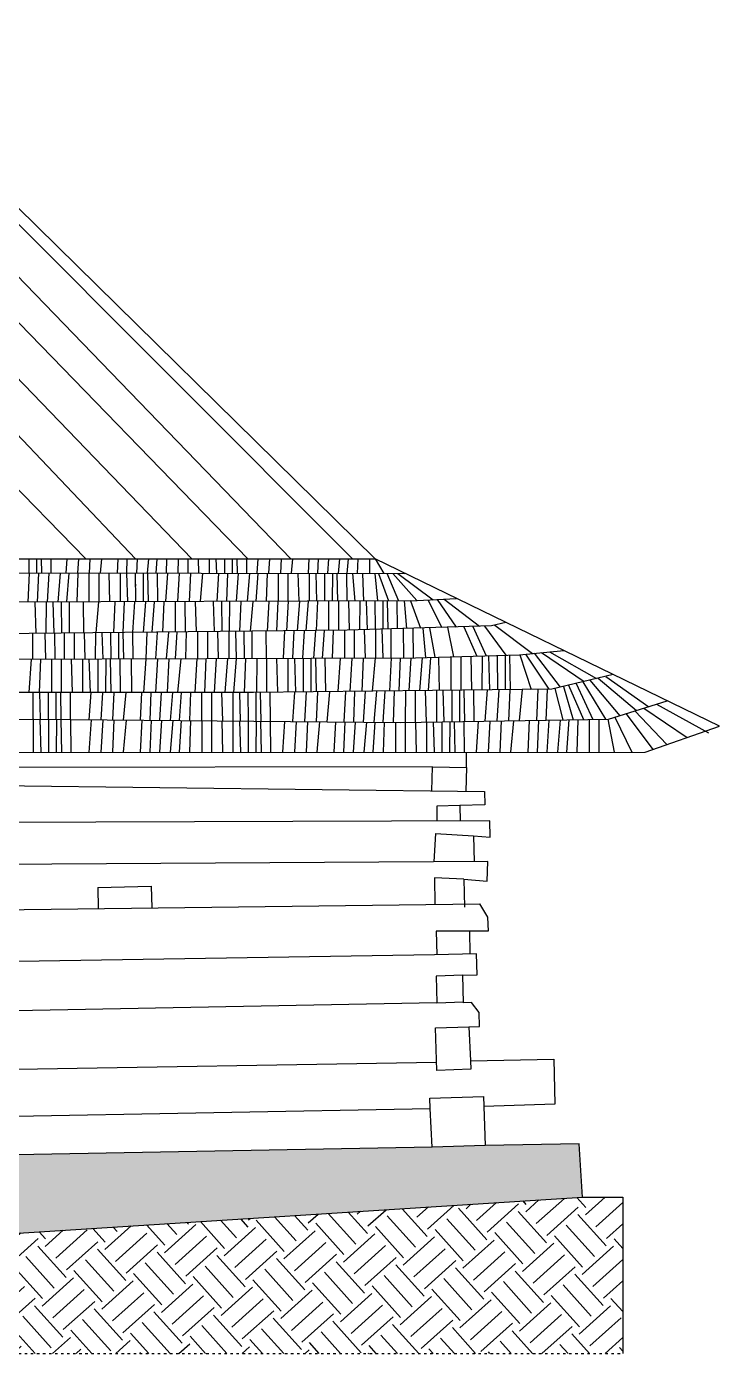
# Model space of a CAD drawing. Header units: millimetres. Extents: x -324080 to 120693, y -32448 to 53734.
# Drawn here: x 65323 to 68760, y 26718 to 33303 of the extents above; entities that cross this region are included whole.
import ezdxf

# ---------------------------------------------------------------- set-up
doc = ezdxf.new("R2010")
doc.units = ezdxf.units.MM
doc.linetypes.add('ACAD_ISO03W100', pattern=[30, 12, -18])

msp = doc.modelspace()

# ---------------------------------------------------------------- hatches: boundary and pattern name
at = {"transparency": 33554687}
h = msp.add_hatch(dxfattribs=at)
h.set_pattern_fill('GRAVEL', color=256, scale=22, angle=1.725713)
h.set_pattern_definition([(229.7385, (1336.146, -1239.92), (-4316.91894, -5161.54431), [75.1787, -7442.7064]), (186.695454, (1287.56, -1297.288), (6685.730477, 760.4845735), [129.009, -12771.8908]), (134.23616, (1159.43, -1312.33), (5770.575363, -5975.730434), [90.966, -9005.639]), (268.999402, (945.805, -1458.53), (221.983242, 11187.759243), [117.481, -11630.6162]), (294.559368, (943.753, -1575.992), (-2994.670757, 6618.417818), [115.1994, -11404.7577]), (358.999402, (991.634, -1680.77), (-11187.759243, 221.983242), [117.481, -11630.6162]), (39.419954, (1109.097, -1682.821), (-7092.8235434, -5804.2316926), [155.3626, -15380.8854]), (73.981042, (1229.117, -1584.166), (3539.606234, 12405.8213444), [146.6783, -14521.1565]), (123.15528, (1269.593, -1443.183), (-4687.138585, 7126.479875), [117.879, -11670.02]), (176.96207, (1205.124, -1344.496), (6160.840258, -373.436733), [134.577, -6594.266]), (224.12315, (1070.737, -1337.364), (-6517.448824, -6345.9500807), [174.037, -17229.69]), (140.53979, (1498.934, -1447.455), (-4010.79487, 3233.482164), [59.401, -5880.7245]), (173.19495, (1453.072, -1409.703), (7294.761532, -898.326953), [113.01, -11188.0206]), (226.7257, (1340.86, -1396.3), (16.8282, -558.5466), [79.026, -711.2365]), (204.9243, (1299.74, -1330.464), (2759.07644, 1201.233936), [42.557, -4213.137]), (293.52712, (1261.15, -1348.4), (-609.03105, 1658.8115), [60.1844, -2949.0457]), (32.68947, (1285.17, -1403.58), (1641.98333, 1167.5776), [97.7503, -3160.5856]), (163.29076, (1367.44, -1350.79), (1133.92127, -524.89022), [70.683, -1696.3976]), (18.115254, (937.19, -1358.16), (5534.981042, 1843.921318), [99.0194, -9802.942]), (72.07189, (1031.3, -1327.37), (-2049.076393, -6211.324755), [83.0718, -8224.0874]), (294.9243, (1364.074, -1239.08), (-1201.233936, 2759.07644), [85.1136, -4170.5804]), (345.336173, (1399.942, -1316.264), (-5635.950036, 1507.358005), [99.0194, -9802.942]), (341.16967, (947.624, -1704.46), (-2826.3891, 1032.95228), [95.4877, -4678.9015]), (296.500854, (1038, -1735.28), (-2977.842595, 6059.871263), [80.008, -7920.7905]), (68.52712, (1386.49, -1797.456), (1032.95228, 2826.3891), [85.1136, -4170.5804]), (19.07974, (1417.644, -1718.25), (-7193.792538, -2452.95237), [93.6722, -9273.5227]), (71.16967, (1112.8, -1805.7), (-1032.95228, -2826.3891), [47.744, -4726.6454]), (103.03565, (1352.97, -1798.47), (-625.85922, 2217.35805), [28.4932, -2820.839]), (167.68947, (1346.55, -1770.7), (1692.46783, -508.06206), [115.1994, -2188.792]), (187.73472, (1233.997, -1746.145), (5568.637373, 726.828211), [106.7587, -10569.1003]), (305.41578, (1286.69, -1453.85), (-592.2029, 1100.26494), [80.5913, -1934.191]), (354.88294, (1333.39, -1519.529), (9528.947747, -831.014291), [140.7025, -13929.522]), (62.67111, (1473.53, -1532.08), (-2116.389056, -3977.13854), [57.532, -5695.6663]), (91.7257, (1499.94, -1480.97), (-575.3747, 541.7184), [33.528, -525.272]), (121.98215, (1222.32, -1729.725), (2351.983375, -3842.513215), [77.6307, -7685.467]), (49.7385, (1181.204, -1663.877), (4316.91894, 5161.54431), [150.3574, -7367.5277]), (1.7257, (1278.4, -1549.14), (541.7184, 575.3747), [145.288, -413.512]), (327.03056, (1423.6, -1544.764), (5703.2627, -3741.544217), [88.354, -8747.0497]), (255.78032, (1497.724, -1592.845), (-491.23389, -2251.01438), [81.3624, -3986.763]), (209.37169, (1477.738, -1671.715), (-10444.1028674, -5905.2006854), [132.472, -13114.742]), (177.151792, (1362.294, -1736.689), (-7277.933366, 339.7804003), [140.1465, -13874.4862])])
h.paths.add_polyline_path([(60205.56, 27609.53), (59927.62, 27601.16), (59904.89, 26972.75), (68080.18, 27493.37), (68063.37, 27757.38), (67597.67, 27750.06), (67334.47, 27742.13)])
h = msp.add_hatch(dxfattribs=at)
h.set_pattern_fill('EARTH', color=256, scale=33, angle=42)
h.paths.add_polyline_path([(68280.18, 27493.37), (68080.18, 27493.37), (59904.89, 26972.75), (59704.89, 26972.75), (59704.89, 26717.9), (68280.18, 26717.9)])

# ---------------------------------------------------------------- linework, layer by layer
for p, q in [((66421.29, 30660.73), (63856.32, 33302.54)), ((64083.25, 33302), (66634.11, 30660.73)), ((66940.28, 30660.73), (64363.03, 33244.23)), ((67052.18, 30660.73), (64482.92, 33188.19)), ((63861.89, 33029.03), (66143.21, 30660.73)), ((65863.72, 30660.73), (63867.29, 32763.84)), ((63873.66, 32450.54), (65618.16, 30660.73)), ((60584.37, 30660.73), (67052.18, 30660.73)), ((65334.33, 30660.73), (65334.59, 30590.77)), ((65374.62, 30590.72), (65374.86, 30660.73)), ((65399.27, 30590.7), (65397.76, 30660.73)), ((65445.92, 30590.65), (65445.12, 30660.73)), ((65522.61, 30660.73), (65517.79, 30590.57)), ((65580.61, 30660.73), (65576.41, 30590.5)), ((65637.2, 30660.73), (65634.22, 30590.44)), ((65695.24, 30660.73), (65688.84, 30590.38)), ((65775.71, 30660.73), (65772.17, 30590.29)), ((65821.51, 30660.73), (65818.61, 30590.24)), ((65872.51, 30660.73), (65868.25, 30590.19)), ((65927.8, 30660.73), (65922.14, 30590.13)), ((65970.28, 30660.73), (65965.17, 30590.08)), ((66017.66, 30660.73), (66015.12, 30590.03)), ((66074.67, 30660.73), (66074.52, 30589.96)), ((66123.32, 30660.73), (66123.44, 30589.91)), ((66174.34, 30660.73), (66176.4, 30589.85)), ((66228.88, 30660.73), (66228.77, 30589.79)), ((66262.84, 30660.73), (66265.18, 30589.75)), ((66304.79, 30660.73), (66305.06, 30589.71)), ((66345.08, 30589.67), (66345.33, 30660.73)), ((66369.74, 30589.64), (66368.21, 30660.73)), ((66416.39, 30589.59), (66415.58, 30660.73)), ((66470.22, 30660.73), (66465.32, 30589.54)), ((66528.47, 30660.73), (66524.21, 30589.47)), ((66585.56, 30660.73), (66582.54, 30589.41)), ((66642.21, 30660.73), (66635.71, 30589.35)), ((66723.84, 30660.73), (66720.25, 30589.26)), ((66769.9, 30660.73), (66766.96, 30589.21)), ((66820.35, 30660.73), (66816.03, 30589.15)), ((66875.08, 30660.73), (66869.34, 30589.1)), ((66917.78, 30660.73), (66912.6, 30589.05)), ((66966.2, 30660.73), (66963.62, 30588.99)), ((67024.18, 30660.73), (67024.03, 30588.93)), ((68759.91, 29830.62), (67052.18, 30660.73)), ((67052.18, 30660.73), (67095.8, 30588.85)), ((60460.63, 30596.08), (67200.3, 30588.73)), ((65336.76, 30590.77), (65329.51, 30446.4)), ((65382.05, 30590.72), (65376.12, 30446.55)), ((65434.12, 30590.66), (65425.43, 30446.71)), ((65490.51, 30590.6), (65478.99, 30446.88)), ((65532.56, 30590.55), (65522.17, 30447.01)), ((65577.9, 30590.5), (65572.76, 30447.18)), ((65633.04, 30590.44), (65632.74, 30447.37)), ((65681.48, 30590.39), (65681.72, 30447.52)), ((65730.99, 30590.34), (65735.13, 30447.69)), ((65787.22, 30590.27), (65787, 30447.86)), ((65819.28, 30590.24), (65823.96, 30447.98)), ((65862.83, 30590.19), (65863.37, 30448.1)), ((65903.28, 30448.23), (65903.78, 30590.15)), ((65928.33, 30448.31), (65925.27, 30590.12)), ((65974.82, 30448.46), (65973.21, 30590.07)), ((66022.79, 30590.02), (66013.07, 30448.58)), ((66080.3, 30589.96), (66071.87, 30448.77)), ((66135.97, 30589.89), (66130.01, 30448.95)), ((66196.58, 30589.83), (66183.77, 30449.12)), ((66274.9, 30589.74), (66267.84, 30449.39)), ((66320.22, 30589.69), (66314.45, 30449.54)), ((66372.22, 30589.64), (66363.78, 30449.7)), ((66428.54, 30589.58), (66417.35, 30449.87)), ((66470.61, 30589.53), (66460.52, 30450.01)), ((66516.08, 30589.48), (66511.08, 30450.17)), ((66571.32, 30589.42), (66571.04, 30450.36)), ((66619.79, 30589.37), (66620.02, 30450.52)), ((66669.38, 30589.31), (66673.4, 30450.69)), ((66725.51, 30589.25), (66725.3, 30450.85)), ((66757.68, 30589.22), (66762.23, 30450.97)), ((66801.14, 30589.17), (66801.66, 30451.1)), ((66841.58, 30451.22), (66842.06, 30589.13)), ((66866.61, 30451.3), (66863.64, 30589.1)), ((66913.1, 30451.45), (66911.54, 30589.05)), ((66940.64, 30589.02), (66952.03, 30451.58)), ((66990.37, 30588.96), (66994.51, 30451.71)), ((67051.46, 30588.9), (67063.21, 30451.93)), ((67068.96, 30588.88), (67118.73, 30452.11)), ((67110.41, 30589.64), (67168.65, 30452.27)), ((67140.23, 30588.8), (67259.54, 30454.09)), ((67164.39, 30588.77), (67339.64, 30458.27)), ((65863.63, 30535), (65863.08, 30525.82)), ((67228.15, 30452.46), (60366.76, 30430.56)), ((65364.88, 30446.51), (65369.39, 30290.97)), ((65420.12, 30446.69), (65419.88, 30291.48)), ((65453.27, 30446.79), (65458.37, 30291.86)), ((65495.9, 30446.93), (65496.49, 30292.25)), ((65536.07, 30292.64), (65536.61, 30447.06)), ((65608.26, 30293.37), (65606.51, 30447.28)), ((65681.09, 30447.52), (65667.1, 30293.96)), ((65761.56, 30447.78), (65753.88, 30294.83)), ((65807.37, 30447.92), (65801.09, 30295.31)), ((65858.39, 30448.09), (65849.2, 30295.79)), ((65913.7, 30448.26), (65901.53, 30296.31)), ((65956.19, 30448.4), (65945.22, 30296.75)), ((66003.53, 30448.55), (65998.1, 30297.28)), ((66060.51, 30448.73), (66060.2, 30297.91)), ((66109.16, 30448.89), (66109.41, 30298.4)), ((66160.13, 30449.05), (66164.48, 30298.96)), ((66248.61, 30449.33), (66253.53, 30299.85)), ((66290.62, 30449.47), (66291.18, 30300.23)), ((66330.65, 30300.62), (66331.17, 30449.59)), ((66385.53, 30449.77), (66379.24, 30301.11)), ((66445.32, 30449.96), (66431.81, 30301.64)), ((66524.35, 30450.21), (66516.92, 30302.5)), ((66569.83, 30450.36), (66563.77, 30302.97)), ((66621.53, 30450.52), (66612.65, 30303.46)), ((66677.55, 30450.7), (66665.79, 30303.99)), ((66719.76, 30450.83), (66709.16, 30304.43)), ((66765.81, 30450.98), (66760.57, 30304.94)), ((66821.58, 30451.16), (66821.28, 30305.55)), ((66870.1, 30451.31), (66870.34, 30306.04)), ((66920.11, 30451.47), (66924.3, 30306.8)), ((66975.78, 30451.65), (66975.56, 30308.35)), ((67008.45, 30451.76), (67013.13, 30309.48)), ((67051.49, 30451.89), (67052.02, 30310.65)), ((67091.81, 30311.85), (67092.3, 30452.02)), ((67117.24, 30312.62), (67114.24, 30452.09)), ((67163.56, 30314.01), (67161.99, 30452.25)), ((67195.68, 30452.35), (67207.44, 30315.33)), ((67228.15, 30452.46), (67456.21, 30464.34)), ((67228.15, 30452.46), (67277.71, 30317.45)), ((67313.4, 30456.9), (67383.05, 30320.63)), ((67359.48, 30459.3), (67453.78, 30322.76)), ((67395.15, 30461.16), (67570.26, 30326.27)), ((66913.49, 30306.48), (64961.05, 30286.87)), ((65353.27, 30290.81), (65353.75, 30163.69)), ((65419.04, 30163.9), (65416.29, 30291.44)), ((65465.34, 30164.04), (65463.89, 30291.92)), ((65510.43, 30292.39), (65510.16, 30164.18)), ((65558.99, 30292.87), (65559.2, 30164.34)), ((65609.27, 30293.38), (65613, 30164.51)), ((65664.63, 30293.94), (65664.44, 30164.67)), ((65697.63, 30294.27), (65701.89, 30164.79)), ((65740.39, 30294.7), (65740.88, 30164.91)), ((65780.68, 30165.04), (65781.14, 30295.11)), ((65806.1, 30165.12), (65803.29, 30295.33)), ((65852.44, 30165.26), (65850.95, 30295.81)), ((65919.74, 30296.5), (65914.36, 30165.46)), ((65971.26, 30297.01), (65963.33, 30165.61)), ((66027.11, 30297.58), (66016.55, 30165.78)), ((66069.42, 30298), (66059.86, 30165.92)), ((66115.83, 30298.47), (66111.08, 30166.08)), ((66171.92, 30299.03), (66171.65, 30166.27)), ((66220.47, 30299.52), (66220.69, 30166.42)), ((66270.7, 30300.02), (66274.57, 30166.59)), ((66326.12, 30300.58), (66325.92, 30166.75)), ((66359.06, 30300.91), (66363.47, 30166.87)), ((66401.87, 30301.34), (66402.38, 30166.99)), ((66442.16, 30167.12), (66442.63, 30301.75)), ((66513.95, 30167.35), (66512.42, 30302.45)), ((66603.2, 30303.36), (66596.38, 30167.61)), ((66648.6, 30303.82), (66643.01, 30167.75)), ((66700.52, 30304.34), (66692.29, 30167.91)), ((66756.78, 30304.9), (66745.81, 30168.08)), ((66798.92, 30305.33), (66789, 30168.21)), ((66844.58, 30305.79), (66839.65, 30168.37)), ((66899.97, 30306.34), (66899.69, 30168.56)), ((67628.72, 30328.03), (66913.49, 30306.48)), ((66948.44, 30307.53), (66948.67, 30168.71)), ((66998.06, 30309.03), (67002.12, 30168.88)), ((67054.16, 30310.72), (67053.95, 30169.05)), ((67086.27, 30311.68), (67090.96, 30169.16)), ((67129.78, 30312.99), (67130.33, 30169.29)), ((67195.32, 30169.49), (67192.18, 30314.87)), ((67241.78, 30169.64), (67240.12, 30316.32)), ((67289.62, 30317.81), (67302.21, 30171.19)), ((67321.36, 30318.77), (67348.97, 30172.6)), ((67411.47, 30321.48), (67440.37, 30175.35)), ((67491.51, 30323.89), (67556.41, 30178.85)), ((67537.17, 30325.27), (67603.22, 30180.26)), ((67595.18, 30327.02), (67700.06, 30183.18)), ((67699.97, 30345.85), (67628.72, 30328.03)), ((67645.24, 30332.16), (67832.57, 30191.34)), ((65134, 30163), (67251.79, 30169.67)), ((65346.62, 30163.67), (65334.57, 29997.23)), ((65391.92, 30163.81), (65385.94, 29997.26)), ((65447, 30163.99), (65446.66, 29997.29)), ((65495.44, 30164.14), (65495.72, 29997.32)), ((65544.89, 30164.29), (65549.73, 29997.35)), ((65601.18, 30164.47), (65600.93, 29997.38)), ((65633.15, 30164.57), (65638.65, 29997.4)), ((65676.78, 30164.71), (65677.41, 29997.42)), ((65717.16, 29997.44), (65717.75, 30164.84)), ((65742.78, 29997.45), (65739.17, 30164.91)), ((65789.03, 29997.48), (65787.13, 30165.06)), ((65841.6, 30165.23), (65843.27, 29997.51)), ((65914.58, 30165.46), (65903.04, 29997.54)), ((65972.33, 30165.64), (65962.29, 29997.57)), ((66028.44, 30165.82), (66021.32, 29997.61)), ((66087.89, 30166), (66072.55, 29997.63)), ((66167.2, 30166.25), (66158.72, 29997.68)), ((66212.74, 30166.4), (66205.8, 29997.71)), ((66264.31, 30166.56), (66254.12, 29997.73)), ((66320.19, 30166.74), (66306.65, 29997.76)), ((66362.45, 30166.87), (66350.22, 29997.78)), ((66408.76, 30167.01), (66402.68, 29997.81)), ((66464.77, 30167.19), (66464.42, 29998.01)), ((66513.31, 30167.34), (66513.59, 29998.53)), ((66563.51, 30167.5), (66568.39, 29999.12)), ((66618.96, 30167.68), (66618.71, 29999.66)), ((66651.88, 30167.78), (66657.39, 30000.08)), ((66694.71, 30167.92), (66695.34, 30000.48)), ((66734.89, 30000.91), (66735.47, 30168.04)), ((66761.18, 30001.19), (66757.58, 30168.11)), ((66807.16, 30001.68), (66805.27, 30168.26)), ((66879.32, 30168.5), (66867.9, 30002.34)), ((66936.89, 30168.68), (66926.99, 30002.97)), ((66992.65, 30168.85), (66985.66, 30003.6)), ((67053.07, 30169.04), (67038.05, 30004.16)), ((67131.57, 30169.29), (67123.31, 30005.08)), ((67176.93, 30169.43), (67170.19, 30005.58)), ((67228.88, 30169.6), (67219.01, 30006.1)), ((67251.79, 30169.67), (67767.95, 30185.22)), ((67285.22, 30170.68), (67272.08, 30006.67)), ((67327.41, 30171.95), (67315.48, 30007.14)), ((67367.24, 30173.15), (67369.66, 30007.72)), ((67428.2, 30174.98), (67427.85, 30008.34)), ((67476.65, 30176.44), (67476.93, 30008.87)), ((67526.1, 30177.93), (67530.98, 30009.45)), ((67582.38, 30179.63), (67582.13, 30010)), ((67614.28, 30180.59), (67619.88, 30010.41)), ((67657.97, 30181.91), (67658.62, 30010.82)), ((67698.36, 30011.25), (67698.96, 30183.14)), ((67723.98, 30011.52), (67720.26, 30183.78)), ((67767.95, 30185.22), (67987.64, 30206.01)), ((67770.09, 30185.42), (67826.82, 30012.63)), ((67797.66, 30188.03), (67913.68, 30013.56)), ((67841.59, 30192.19), (67970, 30023.65)), ((67877.41, 30195.58), (68088.66, 30051.96)), ((67916.36, 30199.27), (68150.34, 30066.68)), ((68233.47, 30086.52), (67928.36, 30013.72)), ((67986.58, 30027.61), (68034.6, 29862.31)), ((68011.95, 30033.66), (68086.11, 29863.1)), ((68049.47, 30042.61), (68132.56, 29863.81)), ((68081.84, 30050.34), (68195.42, 29864.77)), ((68116.82, 30059.71), (68265.58, 29882.52)), ((68159.04, 30068.76), (68348.33, 29908.45)), ((68195.76, 30077.52), (68408.95, 29927.44)), ((66448.61, 29997.84), (63837.56, 29996.42)), ((65354.45, 29997.24), (65354.26, 29864.95)), ((65387.07, 29997.26), (65391.44, 29864.72)), ((65430.16, 29997.29), (65430.66, 29864.38)), ((65470.52, 29864.03), (65470.98, 29997.31)), ((65495.76, 29863.81), (65492.88, 29997.32)), ((65542.17, 29863.41), (65540.65, 29997.35)), ((65641.86, 29997.4), (65632.59, 29862.62)), ((65699.56, 29997.43), (65691.48, 29862.11)), ((65755.59, 29997.46), (65749.85, 29861.6)), ((65815.21, 29997.49), (65802.79, 29861.14)), ((65894.37, 29997.54), (65887.47, 29860.41)), ((65939.87, 29997.56), (65934.21, 29860)), ((65991.5, 29997.59), (65983.17, 29859.57)), ((66047.43, 29997.62), (66036.33, 29859.11)), ((66089.66, 29997.64), (66079.61, 29858.74)), ((66135.85, 29997.67), (66130.85, 29858.29)), ((66191.77, 29997.7), (66191.48, 29857.76)), ((66240.3, 29997.72), (66240.54, 29857.34)), ((66290.44, 29997.75), (66294.52, 29856.87)), ((66345.96, 29997.78), (66345.75, 29856.42)), ((66378.8, 29997.8), (66383.47, 29856.09)), ((66421.7, 29997.82), (66422.24, 29855.76)), ((67928.36, 30013.72), (66448.61, 29997.84)), ((66461.98, 29855.41), (66462.48, 29997.99)), ((66487.62, 29855.19), (66484.53, 29998.22)), ((66533.87, 29854.79), (66532.23, 29998.73)), ((66652.75, 30000.03), (66642.7, 29853.84)), ((66710.41, 30000.65), (66701.61, 29853.33)), ((66766.3, 30001.25), (66760.02, 29852.82)), ((66826.47, 30001.89), (66812.85, 29852.36)), ((66905.22, 30002.74), (66897.63, 29851.62)), ((66950.65, 30003.22), (66944.39, 29851.21)), ((67002.53, 30003.78), (66993.3, 29850.79)), ((67058.75, 30004.38), (67046.41, 29850.33)), ((67100.92, 30004.84), (67089.71, 29849.95)), ((67146.64, 30005.33), (67141.04, 29849.5)), ((67202.08, 30005.92), (67201.76, 29849.53)), ((67250.56, 30006.44), (67250.82, 29850.28)), ((67300.27, 30006.98), (67304.79, 29851.11)), ((67356.27, 30007.58), (67356.04, 29851.9)), ((67388.55, 30007.92), (67393.66, 29852.47)), ((67431.92, 30008.39), (67432.5, 29853.07)), ((67472.28, 29853.68), (67472.82, 30008.83)), ((67497.79, 29854.07), (67494.44, 30009.06)), ((67544.08, 29854.78), (67542.32, 30009.57)), ((67607.42, 30010.27), (67596.79, 29855.59)), ((67665.08, 30010.89), (67655.86, 29856.5)), ((67720.98, 30011.49), (67714.45, 29857.4)), ((67781.13, 30012.14), (67767.11, 29858.2)), ((67859.9, 30012.98), (67852.18, 29859.51)), ((67905.32, 30013.47), (67899.02, 29860.23)), ((67943.29, 30017.28), (67982.96, 29861.51)), ((68209.6, 29864.99), (68501.25, 29956.35)), ((68340.81, 29906.09), (68499.49, 29740.12)), ((68385.51, 29920.09), (68599.38, 29774.84)), ((68447.59, 29939.54), (68704.99, 29797.3)), ((63740.07, 29850.25), (65359.54, 29865)), ((65356.5, 29864.97), (65356.26, 29700.72)), ((65359.54, 29865), (67178.68, 29849.18)), ((65388.97, 29864.74), (65394.36, 29700.74)), ((65432.18, 29864.37), (65432.8, 29700.76)), ((65472.47, 29700.78), (65473.04, 29864.01)), ((65498.36, 29700.8), (65494.85, 29863.82)), ((65544.5, 29700.82), (65542.66, 29863.41)), ((65643.47, 29862.53), (65632.36, 29700.87)), ((65701.06, 29862.03), (65691.43, 29700.9)), ((65756.92, 29861.54), (65750.12, 29700.93)), ((65816.89, 29861.02), (65802.31, 29700.96)), ((65895.69, 29860.34), (65887.68, 29701.01)), ((65941.12, 29859.94), (65934.58, 29701.03)), ((65992.84, 29859.49), (65983.28, 29701.06)), ((66048.85, 29859), (66036.19, 29701.08)), ((66091.01, 29858.64), (66079.61, 29701.11)), ((66137, 29858.24), (66131.36, 29701.14)), ((66192.75, 29857.75), (66192.43, 29701.17)), ((66241.27, 29857.33), (66241.53, 29701.19)), ((66291.32, 29856.89), (66295.83, 29701.22)), ((66346.94, 29856.41), (66346.71, 29701.25)), ((66379.7, 29856.13), (66384.79, 29701.27)), ((66422.67, 29855.75), (66423.25, 29701.29)), ((66462.92, 29701.31), (66463.46, 29855.4)), ((66488.8, 29701.33), (66485.48, 29855.21)), ((66534.95, 29701.35), (66533.21, 29854.79)), ((66603.44, 29854.18), (66592.94, 29701.38)), ((66661.09, 29853.68), (66652, 29701.41)), ((66717.08, 29853.19), (66710.66, 29701.44)), ((66776.7, 29852.67), (66762.92, 29701.47)), ((66855.79, 29851.99), (66848.23, 29701.52)), ((66901.29, 29851.59), (66895.12, 29701.54)), ((66952.87, 29851.14), (66943.84, 29701.57)), ((67008.73, 29850.66), (66996.79, 29701.6)), ((67050.95, 29850.29), (67040.19, 29701.62)), ((67097.21, 29849.89), (67091.89, 29701.65)), ((67153.21, 29849.4), (67152.9, 29701.68)), ((67178.68, 29849.18), (68209.6, 29864.99)), ((67201.75, 29849.53), (67202, 29701.7)), ((67251.95, 29850.3), (67256.25, 29701.73)), ((67307.41, 29851.15), (67307.18, 29701.76)), ((67340.28, 29851.66), (67345.21, 29701.78)), ((67383.15, 29852.31), (67383.71, 29701.8)), ((67423.4, 29701.82), (67423.92, 29852.94)), ((67449.24, 29701.84), (67445.97, 29853.28)), ((67495.4, 29701.86), (67493.67, 29854.01)), ((67564.04, 29855.09), (67553.52, 29701.89)), ((67621.76, 29855.97), (67612.56, 29701.92)), ((67677.75, 29856.83), (67671.19, 29701.95)), ((67737.72, 29857.75), (67723.54, 29701.98)), ((67816.67, 29858.96), (67808.78, 29702.03)), ((67862.13, 29859.66), (67855.65, 29702.05)), ((67913.96, 29860.46), (67904.4, 29702.08)), ((67970.14, 29861.32), (67957.38, 29702.11)), ((68012.34, 29861.96), (68000.78, 29702.13)), ((68058.17, 29862.67), (68052.41, 29702.16)), ((68113.71, 29863.52), (68113.37, 29702.19)), ((68162.2, 29864.26), (68162.46, 29702.22)), ((68205.62, 29864.93), (68237.8, 29702.26)), ((68240.89, 29874.79), (68325.65, 29702.3)), ((68297.6, 29892.56), (68428.81, 29715.57)), ((68390.74, 29702.34), (68759.91, 29830.62)), ((64023.21, 29700.01), (68390.74, 29702.34)), ((67505.3, 29624.82), (67505.26, 29701.87)), ((67336.93, 29629.06), (64023.25, 29623.85)), ((67333.93, 29509.72), (67336.93, 29629.06)), ((67336.93, 29629.06), (67505.3, 29624.82)), ((67505.3, 29624.82), (67502.35, 29507.69)), ((64023.29, 29549.79), (67594.63, 29506.57)), ((67594.63, 29506.57), (67596.63, 29440.29)), ((67472.18, 29436.54), (67357.56, 29433.09)), ((67596.63, 29440.29), (67472.18, 29436.54)), ((67472.18, 29436.54), (67474.49, 29359.89)), ((67357.56, 29433.09), (67357.79, 29359.53)), ((67620.75, 29360.35), (64023.39, 29349.05)), ((67623.16, 29280.54), (67620.75, 29360.35)), ((67352.32, 29298.15), (67343.16, 29157.15)), ((67352.32, 29298.15), (67540.17, 29285.94)), ((67540.17, 29285.94), (67544.01, 29158.33)), ((67540.17, 29285.94), (67623.16, 29280.54)), ((67611.38, 29158.73), (64023.51, 29137.54)), ((67607.33, 29062.3), (67611.38, 29158.73)), ((67492.26, 29071.97), (67347.06, 29078.62)), ((67347.06, 29078.62), (67348.65, 28946.06)), ((67492.26, 29071.97), (67495.81, 28933.15)), ((67492.26, 29071.97), (67607.33, 29062.3)), ((65676.43, 29030.91), (65940.75, 29036.65)), ((65676.43, 29030.91), (65678.71, 28925.94)), ((65940.75, 29036.65), (65943.99, 28929.14)), ((64023.63, 28906.01), (67570.06, 28948.73)), ((67570.06, 28948.73), (67610.28, 28883.75)), ((67610.28, 28883.75), (67612.4, 28813.43)), ((67612.4, 28813.43), (67355.02, 28813.35)), ((67355.02, 28813.35), (67358.56, 28695.78)), ((67519.62, 28813.4), (67522.59, 28700.72)), ((67346.3, 28695.41), (64023.77, 28642.72)), ((67555.56, 28701.71), (67346.3, 28695.41)), ((67558.72, 28596.76), (67555.56, 28701.71)), ((67487.06, 28594.6), (67354.47, 28590.6)), ((67354.47, 28590.6), (67358.46, 28458.09)), ((67487.06, 28594.6), (67558.72, 28596.76)), ((67491.19, 28457.54), (67487.06, 28594.6)), ((67358.46, 28458.09), (64023.9, 28394.74)), ((67358.46, 28458.09), (67491.05, 28462.08)), ((67530.76, 28458.73), (67491.19, 28457.54)), ((67567.88, 28410.36), (67530.76, 28458.73)), ((67569.96, 28341.14), (67567.88, 28410.36)), ((67352.27, 28334.58), (67516.53, 28339.53)), ((67358.65, 28122.8), (67352.27, 28334.58)), ((67516.53, 28339.53), (67569.96, 28341.14)), ((67516.53, 28339.53), (67525.61, 28169.55)), ((64024.05, 28106.71), (67357.41, 28164.22)), ((67526.47, 28127.86), (67358.65, 28122.8)), ((67525.61, 28169.55), (67939.34, 28178.06)), ((67525.61, 28169.55), (67526.47, 28127.86)), ((67939.34, 28178.06), (67943.93, 27954.5)), ((67323.78, 27985.48), (67590.34, 27993.51)), ((67324.73, 27933.86), (67323.78, 27985.48)), ((67590.34, 27993.51), (67597.67, 27750.06)), ((60280.93, 27803.78), (67324.73, 27933.86)), ((67334.47, 27742.13), (67324.73, 27933.86)), ((67943.93, 27954.5), (67591.83, 27943.89)), ((67334.47, 27742.13), (60205.56, 27609.53)), ((67597.67, 27750.06), (67334.47, 27742.13)), ((68063.37, 27757.38), (67597.67, 27750.06)), ((68080.18, 27493.37), (68063.37, 27757.38)), ((59904.89, 26972.75), (68080.18, 27493.37)), ((68080.18, 27493.37), (68280.18, 27493.37)), ((68280.18, 27493.37), (68280.18, 26717.9))]:
    msp.add_line(p, q)
at = {"linetype": 'ACAD_ISO03W100'}
msp.add_line((59704.89, 26717.9), (68280.18, 26717.9), dxfattribs=at)

doc.saveas('drawing.dxf')
